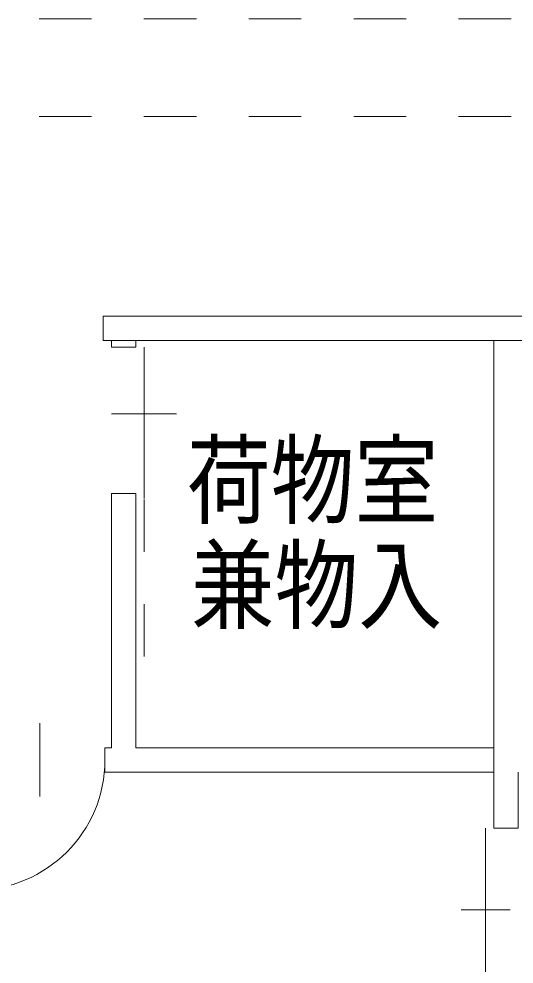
# Model space of a CAD drawing. Units: millimetres, scale not verified. Extents: x -36471 to 36210, y -29928 to 23658.
# Drawn here: x 29762 to 32800, y 1064 to 6868 of the extents above; entities that cross this region are included whole.
import ezdxf
from ezdxf.enums import TextEntityAlignment as Align

# ---------------------------------------------------------------- set-up
doc = ezdxf.new("R2010")
doc.units = ezdxf.units.MM
doc.header["$LTSCALE"] = 380
doc.linetypes.add('USER1', pattern=[1.693333, 0.846667, -0.846667])
for name, color, linetype, lineweight in [('1-7_0-B', 8, 'Continuous', 18), ('1-8_0-A', 8, 'Continuous', 18), ('1-9_0-9', 8, 'Continuous', 18), ('1-B_0-2', 7, 'Continuous', 18)]:
    doc.layers.add(name, color=color, linetype=linetype, lineweight=lineweight)
doc.styles.add('ＭＳ ゴシック', font='')
doc.styles.get('ＭＳ ゴシック').set_extended_font_data('MS Gothic')

msp = doc.modelspace()

# ---------------------------------------------------------------- linework, layer by layer
at = {"layer": '1-8_0-A', "linetype": 'USER1'}
for p, q in [((33424.9, 6868), (29149.9, 6868)), ((33424.9, 6268), (29149.9, 6268)), ((30529.9, 3917.5), (30529.9, 2853))]:
    msp.add_line(p, q, dxfattribs=at)
at = {"layer": '1-8_0-A'}
for p, q in [((30529.9, 4853), (30529.9, 3923.9)), ((30329.9, 4443), (30729.9, 4443)), ((29889.9, 2093), (29889.9, 2543)), ((32624.9, 1898), (32624.9, 898)), ((32774.9, 1398), (32474.9, 1398))]:
    msp.add_line(p, q, dxfattribs=at)
msp.add_arc((29489.9, 2318), 800, 270, 0, dxfattribs=at)
at = {"layer": '1-9_0-9'}
for p, q in [((30779.9, 5043), (31779.9, 5043)), ((32579.9, 5043), (33079.9, 5043)), ((30329.9, 4893), (30329.9, 4853)), ((30479.9, 4893), (30479.9, 4853)), ((31779.9, 4893), (30779.9, 4893)), ((33079.9, 4893), (32579.9, 4893)), ((32674.9, 4893), (32674.9, 1898)), ((30329.9, 4853), (30479.9, 4853)), ((30329.9, 3953), (30329.9, 2393)), ((30479.9, 3953), (30329.9, 3953)), ((30479.9, 3953), (30479.9, 2393)), ((32674.9, 2393), (30479.9, 2393)), ((30289.9, 2243), (32674.9, 2243))]:
    msp.add_line(p, q, dxfattribs=at)
for points in [[(30289.9, 2243), (30289.9, 2393), (30329.9, 2393)], [(32824.9, 2243), (32824.9, 1898), (32674.9, 1898)]]:
    msp.add_lwpolyline(points, dxfattribs=at)
at = {"layer": '1-B_0-2', "color": 8}
for p, q in [((30279.9, 5043), (30279.9, 4893)), ((30779.9, 5043), (30279.9, 5043)), ((32579.9, 5043), (31779.9, 5043)), ((30779.9, 4893), (30279.9, 4893)), ((32579.9, 4893), (31779.9, 4893))]:
    msp.add_line(p, q, dxfattribs=at)

# ---------------------------------------------------------------- texts
at = {"layer": '1-7_0-B', "style": 'ＭＳ ゴシック', "width": 0.85}
for s, p in [('荷物室', (30793.2, 3681.1)), ('兼物入', (30816.9, 3036.7))]:
    msp.add_text(s, height=443, dxfattribs=at).set_placement(p, align=Align.BOTTOM_LEFT)

doc.saveas('drawing.dxf')
